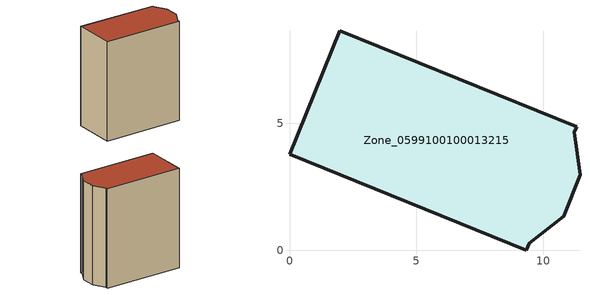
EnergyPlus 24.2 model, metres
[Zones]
Zone_0599100100013215
 floor ground (C_G): 1.98,8.66 11.3,4.88 11.21,4.65 11.44,2.98 10.79,1.35 9.44,0.29 9.32,0 0,3.78 z0
 wall outside (C_F): 11.3,4.88 1.98,8.66 0,3.78 9.32,0 9.44,0.29 10.79,1.35 11.44,2.98 11.21,4.65 11.3,4.88 z0:12.46
 roof outside (C_R): 11.44,2.98 11.21,4.65 11.3,4.88 1.98,8.66 0,3.78 9.32,0 9.44,0.29 10.79,1.35 z12.46
[BUILDING]
Pand.0599100100013215: North Axis=0; Terrain=City; Loads Convergence Tolerance Value=0.04; Temperature Convergence Tolerance Value=0.4; Solar Distribution=FullExterior; Maximum Number of Warmup Days=25; Minimum Number of Warmup Days=1
[Site:Location]
Rotterdam.The.Hague.AP_ZH_NLD Design_Conditions: Latitude=51.96; Longitude=4.45; Time Zone=1; Elevation=-4.5
[SITE:GROUNDTEMPERATURE:BUILDINGSURFACE]
18, 18, 18, 18, 18, 18, 18, 18, 18, 18, 18, 18
[MATERIAL] Thermal Absorptance=0.9; Solar Absorptance=0.7; Visible Absorptance=0.7
Name | Roughness | Thickness | Conductivity | Density | Specific Heat
G.TI.2015-2018 | MediumSmooth | 0.15 | 0.0428571 | 540 | 1210
F.TI.2015-2018 | Rough | 0.3 | 0.0666667 | 1920 | 840
R.TI.2015-2018 | MediumRough | 0.2 | 0.0333333 | 1500 | 1000
[CONSTRUCTION]
C_G: G.TI.2015-2018
C_F: F.TI.2015-2018
C_R: R.TI.2015-2018
[ZONE]
Zone_0599100100013215: Type=1; Multiplier=1; Ceiling Height=Autocalculate; Volume=Autocalculate; Floor Area=autocalculate; Part of Total Floor Area=Yes
[ZONEINFILTRATION:DESIGNFLOWRATE]
Infil_Zone_0599100100013215: Zone or ZoneList or Space or SpaceList=Zone_0599100100013215; Schedule=AlwaysOn; Design Flow Rate Calculation Method=Flow/Area; Flow Rate per Floor Area=0.0015; Constant Term Coefficient=1; Temperature Term Coefficient=0; Velocity Term Coefficient=0; Velocity Squared Term Coefficient=0
[HVACTEMPLATE:ZONE:IDEALLOADSAIRSYSTEM]
Zone_0599100100013215: Maximum Heating Supply Air Temperature=50; Minimum Cooling Supply Air Temperature=13; Maximum Heating Supply Air Humidity Ratio=0.0156; Minimum Cooling Supply Air Humidity Ratio=0.0077; Heating Limit=NoLimit; Cooling Limit=NoLimit; Dehumidification Control Type=ConstantSensibleHeatRatio; Cooling Sensible Heat Ratio=0.7; Dehumidification Setpoint=60; Humidification Control Type=None; Humidification Setpoint=30; Outdoor Air Method=None; Outdoor Air Flow Rate per Person=0.00944; Outdoor Air Flow Rate per Zone Floor Area=0; Outdoor Air Flow Rate per Zone=0; Demand Controlled Ventilation Type=None; Outdoor Air Economizer Type=NoEconomizer; Heat Recovery Type=None; Sensible Heat Recovery Effectiveness=0.7; Latent Heat Recovery Effectiveness=0.65
[ZONECONTROL:THERMOSTAT]
ThermostatControl_Zone_0599100100013215: Zone or ZoneList=Zone_0599100100013215; Control Type Schedule=DualSetpointControlType; Control 1=Thermostat_Zone_0599100100013215; Temperature Difference Between Cutout And Setpoint=0
[THERMOSTATSETPOINT:DUALSETPOINT]
Thermostat_Zone_0599100100013215: Heating Setpoint Temperature Schedule=HeatingSetpoint_Zone_0599100100013215; Cooling Setpoint Temperature Schedule=CoolingSetpoint_Zone_0599100100013215
[SCHEDULE:COMPACT]
HeatingSetpoint_Zone_0599100100013215: Through: 12/31, For: AllDays, Until: 24:00, 21
CoolingSetpoint_Zone_0599100100013215: Through: 12/31, For: AllDays, Until: 24:00, 24
DualSetpointControlType: Through: 12/31, For: AllDays, Until: 24:00, 4
AlwaysOn: Through: 12/31, For: AllDays, Until: 24:00, 1
